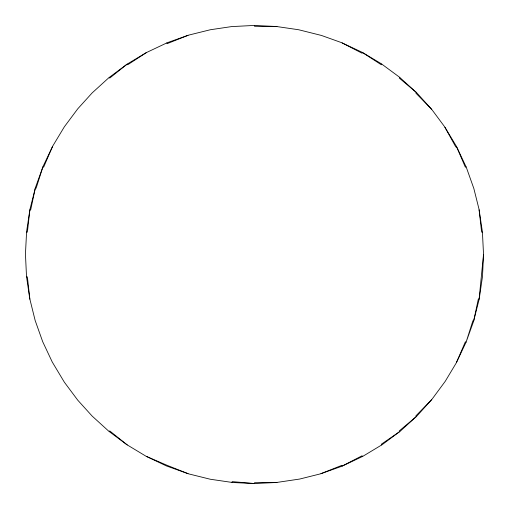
<?xml version="1.0" encoding="UTF-8"?>
<svg xmlns="http://www.w3.org/2000/svg" width="509" height="509" viewBox="0 0 509 509"><rect width="100%" height="100%" fill="white"/><g stroke="black" fill="none" stroke-linecap="round" stroke-linejoin="round"><path stroke-width="0.76" d="M456.484 362.459L466.091 342.143L465.353 341.838L456.261 362.93L445.235 381.317L431.886 399.406L416.833 416.095L400.208 431.225L382.189 444.656L362.93 456.261L342.633 465.913L342.143 466.091L341.838 465.353L320.492 473.841L299.699 479.045L276.432 482.5L253.978 483.55L232.568 482.5L210.325 479.249L188.508 473.841L167.162 465.353L146.07 456.261L126.811 444.656L108.792 431.225L92.167 416.095L77.775 400.208L64.344 382.189L52.249 362.014L42.686 341.673L35.159 320.492L29.751 298.675L26.5 276.432L25.45 253.978L26.602 231.531L29.955 209.301L35.465 187.509L43.087 166.367L52.739 146.07L64.344 126.811L77.775 108.792L92.167 92.905L108.792 77.775L126.811 64.344L146.07 52.739L167.327 42.686L188.508 35.159L210.325 29.751L231.531 26.602L253.978 25.45L276.432 26.5L298.675 29.751L321.491 35.465L341.673 42.686L362.084 53.222L362.459 52.516L362.93 52.739L381.317 63.765L399.406 77.114L416.833 92.905L431.886 109.594L444.656 126.811L455.778 146.916L456.484 146.541L456.751 146.986L466.314 167.327L473.841 188.508L479.045 209.301L481.622 232.129L482.424 232.053L479.122 209.823M483.525 254.5L482.5 276.432L479.249 298.675L479.122 299.177L478.339 299.025L473.663 320.982L472.893 320.753L466.091 342.143L473.535 321.491L479.045 299.699L483.525 254.5L482.424 232.053M232.053 482.424L232.129 481.622L254.5 483.525L254.5 482.723L276.947 482.424M52.516 146.541L43.647 167.162L42.909 166.857L36.107 188.247L35.337 188.018L30.661 209.975L29.878 209.823L27.378 232.129L26.576 232.053M381.737 64.07L381.292 64.738L362.014 52.249L342.143 42.909M109.206 431.537L109.715 430.919L127.263 444.93M399.794 77.463L399.285 78.081L416.445 92.555L415.878 93.122L431.537 109.206M431.537 399.794L415.878 415.878L416.445 416.445L399.285 430.919L399.794 431.537L381.292 444.262L381.737 444.93M146.541 52.516L127.708 64.738L127.263 64.07L109.715 78.081L109.206 77.463M466.091 166.857L465.353 167.162L456.261 146.07L444.93 127.263M188.018 35.337L167.162 43.647L166.857 42.909M320.982 473.663L341.673 466.314L362.084 455.778L362.459 456.484M26.576 276.947L27.378 276.871L29.878 299.177M276.947 26.576L254.5 26.277L254.5 25.475M188.018 473.663L166.367 465.913L146.541 456.484"/></g></svg>
